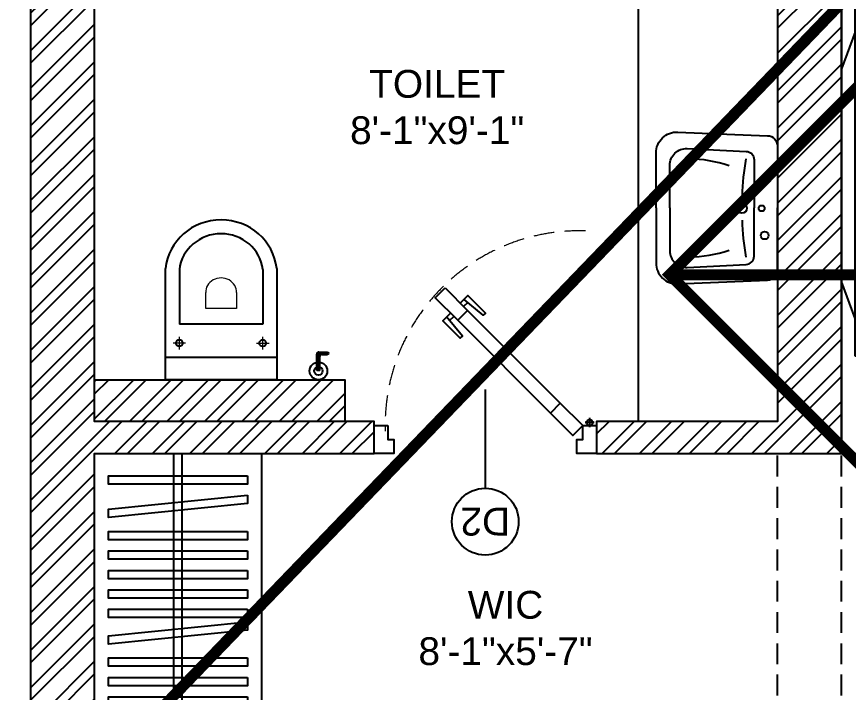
# Model space of a CAD drawing. Header units: millimetres. Extents: x 0 to 59560, y 0 to 21447.
# Drawn here: x 43573 to 46563, y 13514 to 15943 of the extents above; entities that cross this region are included whole.
import ezdxf
from ezdxf.enums import TextEntityAlignment as Align

# ---------------------------------------------------------------- set-up
doc = ezdxf.new("R2010")
doc.units = ezdxf.units.MM
doc.header["$LTSCALE"] = 150
doc.linetypes.add('DASHED', pattern=[0.75, 0.5, -0.25])
for name, color, linetype in [('ad-Door', 11, 'Continuous'), ('ad-Furniture', 8, 'Continuous'), ('ad-Ledge wall', 6, 'Continuous'), ('ad-Text', 7, 'Continuous'), ('ad-Text Main_Door&window Label', 7, 'Continuous'), ('ad-Toilet fixtures', 8, 'Continuous'), ('ad-Wall', 240, 'Continuous'), ('ad-Wall hatch', 8, 'Continuous')]:
    doc.layers.add(name, color=color, linetype=linetype)
doc.layers.add('ad-Primary Roof', color=5, linetype='Continuous', true_color=0x0000ff)
doc.layers.add('ad-Secondary Roof', color=6, linetype='Continuous', true_color=0xff00ff)
doc.styles.add('New Text Style', font='arial.ttf', dxfattribs={"height": 100})
doc.styles.get("Standard").update_dxf_attribs({"font": 'arial.ttf'})

# ---------------------------------------------------------------- blocks, each defined once
blk = doc.blocks.new('A$Cc8134665')
at = {"layer": 'ad-Furniture', "ltscale": 0.125}
for p, q in [((0, -999.5), (0, 1000.5)), ((50, 650.5), (50, -649.5)), ((100, 650.5), (50, 650.5)), ((100, 650.5), (100, -649.5)), ((50, 515.6), (0, 382)), ((0, 382), (0, -382)), ((50, -515.6), (0, -382)), ((100, -649.5), (50, -649.5))]:
    blk.add_line(p, q, dxfattribs=at)
blk.add_lwpolyline([(0, 1000.5), (300, 1000.5), (300, -999.5), (0, -999.5)], dxfattribs=at)
blk = doc.blocks.new('6 U T S R N_Typical Floor Plan$0$3BHK+_A$0$ad_Commode')
for p, q in [((399.7, 200), (0, 200)), ((0, 200), (0, -200)), ((81.7, -200), (81.7, 200)), ((396.5, 150), (199.8, 150)), ((199.8, 150), (199.8, -150)), ((396.5, -150), (199.8, -150)), ((0, -200), (399.7, -200))]:
    blk.add_line(p, q)
at = {"lineweight": 9}
for p, q in [((109.1, 150), (154.3, 150)), ((131.7, 127.4), (131.7, 172.6)), ((313.4, 55.1), (256.4, 55.1)), ((256.4, 55.1), (256.4, -55.1)), ((256.4, -55.1), (313.4, -55.1)), ((131.7, -127.4), (131.7, -172.6)), ((109.1, -150), (154.3, -150))]:
    blk.add_line(p, q, dxfattribs=at)
at = {"extrusion": (0, 0, -1)}
for centre, major_axis, ratio, start_param, end_param in [((379.8, 0), (0, 201), 0.969555, 0.102023, 3.039569), ((131.7, 150), (-8.69, 8.69), 1, 0.785398, 7.068583), ((379.9, 0), (0, 151), 0.959538, 0.1147, 3.026893), ((131.7, -150), (-8.69, -8.69), 1, 2.356194490171165, 8.639379797350752)]:
    blk.add_ellipse(centre, major_axis=major_axis, ratio=ratio, start_param=start_param, end_param=end_param, dxfattribs=at)
at = {"lineweight": 9, "extrusion": (0, 0, -1)}
blk.add_ellipse((316.7, 0), major_axis=(0, 55.2), ratio=0.889512, start_param=-0.06636, end_param=3.207953, dxfattribs=at)
blk = doc.blocks.new('Typical floor plan$0$239E All Floor Plans$0$ad_Faucet')
at = {"ltscale": 25}
h = blk.add_hatch(dxfattribs=at)
h.set_pattern_fill('ANSI31', color=256, style=0)
h.set_pattern_definition([(45, (608.51888, -980.84871), (-0.088388348, 0.088388348), [])])
h.paths.add_polyline_path([(1.79, 0.23, -0.101839), (1.84, 0, -0.082633), (1.8, -0.19), (2.48, -0.19, 0.038606), (2.49, 0, 0.047181), (2.47, 0.23)])
h.paths.add_polyline_path([(1.31, -0.19), (1.8, -0.19, 0.082633), (1.84, 0, 0.101839), (1.79, 0.23), (1.31, 0.23)])
h.paths.add_polyline_path([(2.47, 0.23, -0.047181), (2.49, 0, -0.038606), (2.48, -0.19), (3.3, -0.19, -0.414214), (3.59, -0.48), (3.59, -0.64), (3.59, -1.18, -0.836396), (3.92, -1.24), (3.92, -0.64), (3.92, -0.05, 0.414214), (3.63, 0.23)])
for p, q in [((1.31, -0.19), (1.31, 0.23)), ((1.31, 0.23), (3.63, 0.23)), ((1.31, -0.19), (3.3, -0.19)), ((3.59, -0.48), (3.59, -0.64)), ((3.59, -0.64), (3.59, -1.27)), ((3.92, -0.05), (3.92, -0.64)), ((3.92, -0.64), (3.92, -1.27))]:
    blk.add_line(p, q)
for centre, radius in [((1.25, 0), 1.25), ((1.25, 0), 0.591), ((3.75, -1.24), 0.173)]:
    blk.add_circle(centre, radius)
for centre in [(3.63, -0.05), (3.3, -0.48)]:
    blk.add_arc(centre, 0.288, 0, 90)
blk = doc.blocks.new('zw$F302')
at = {"layer": 'ad-Furniture'}
for points in [[(436.4, 0), (436.4, 198, 0.426121), (358.4, 272.8), (35.9, 259.8, 0.402405), (0, 222.4), (0, 0)], [(386.8, 0), (386.8, 153.8, 0.426121), (324.5, 213.7), (112.5, 203.2, 0.402405), (83.7, 173.3), (83.7, 0)], [(436.4, 0), (436.4, -198, -0.426121), (358.4, -272.8), (35.9, -259.8, -0.402405), (0, -222.4), (0, 0)], [(386.8, 0), (386.8, -153.8, -0.426121), (324.5, -213.7), (112.5, -203.2, -0.402405), (83.7, -173.3), (83.7, 0)]]:
    blk.add_lwpolyline(points, format="xyb", dxfattribs=at)
for centre, radius in [((46, 98.6), 14.1), ((56.6, 1.3), 10.6), ((127.4, 1.3), 17.7), ((46, -98.6), 14.1)]:
    blk.add_circle(centre, radius, dxfattribs=at)
for centre, radius, start, end in [((-831.2, 8.5), 959.2, 2.1045, 10.0784), ((322.6, -285.2), 461.6, 90.5074, 108.8514), ((-831.2, -8.5), 959.2, 349.9216, 357.8955), ((322.6, 285.2), 461.6, 251.1486, 269.4926)]:
    blk.add_arc(centre, radius, start, end, dxfattribs=at)
blk = doc.blocks.new('*U37')
for p, q in [((8.3, -111.1), (41.7, -111.1)), ((25, -127.8), (25, -94.4)), ((528.5, -478), (513.6, -492.9)), ((463.3, -543.1), (478.2, -528.2))]:
    blk.add_line(p, q)
for points in [[(50, -100), (0, -100), (0, 0), (71.4, 0), (71.4, -35.7), (71.4, -50), (50, -50)], [(750, -100), (750, -50), (728.6, -50), (728.6, -35.7), (728.6, 0), (800, 0), (800, -100)], [(50, -100), (130.8, -180.8), (166.2, -145.5), (85.4, -64.6)], [(130.8, -180.8), (464.2, -514.2), (499.5, -478.8), (166.2, -145.5)], [(545, -595), (464.2, -514.2), (499.5, -478.8), (580.3, -559.6)]]:
    blk.add_lwpolyline(points, close=True)
for points in [[(525.4, -504.7), (552.8, -477.2), (490, -414.3), (482.2, -422.2), (539.2, -490.8)], [(490, -540), (462.5, -567.5), (399.7, -504.7), (407.6, -496.8), (476.2, -553.8)]]:
    blk.add_lwpolyline(points)
blk.add_circle((25, -111.1), 11.1)
at = {"color": 8, "linetype": 'DASHED', "lineweight": 0}
blk.add_arc((62.1, -102.1), 698.3, 268.1881, 1.8119, dxfattribs=at)
at = {"layer": 'ad-Text Main_Door&window Label'}
blk.add_line((400, 125), (400, -230), dxfattribs=at)
blk.add_circle((400.3, 245), 120, dxfattribs=at)
at = {"layer": 'ad-Text Main_Door&window Label', "style": 'New Text Style'}
blk.add_attdef('D1', text='', height=100, dxfattribs=at).set_placement((400.3, 245), align=Align.MIDDLE_CENTER)
blk = doc.blocks.new('zw$15F0')
at = {"layer": 'ad-Wall hatch', "transparency": 33554610}
h = blk.add_hatch(dxfattribs=at)
h.set_pattern_fill('ANSI32', color=256, scale=10, angle=180)
h.set_pattern_definition([(225, (-2455, 1820), (67.352, -67.352), []), (225, (-2499.9, 1820), (67.352, -67.352), [])])
h.paths.add_polyline_path([(-1555, 1820), (-2455, 1820), (-2455, 1970), (-1555, 1970)])
at = {"layer": 'ad-Ledge wall'}
blk.add_lwpolyline([(-1555, 1820), (-2455, 1820), (-2455, 1970), (-1555, 1970)], close=True, dxfattribs=at)
at = {"layer": 'ad-Toilet fixtures'}
blk.add_lwpolyline([(-500, 1820), (-500, 3355)], dxfattribs=at)
at = {"layer": 'ad-Door', "ltscale": 5, "rotation": 180}
blk.add_blockref('*U37', (-650, 1705), dxfattribs=at).add_auto_attribs({'D1': 'D2'})
at = {"layer": 'ad-Toilet fixtures', "rotation": 180}
blk.add_blockref('zw$F302', (0, 2587.5), dxfattribs=at)
at = {"layer": 'ad-Toilet fixtures', "xscale": -1, "rotation": 270}
blk.add_blockref('6 U T S R N_Typical Floor Plan$0$3BHK+_A$0$ad_Commode', (-2000, 1970), dxfattribs=at)
at = {"layer": 'ad-Toilet fixtures', "xscale": 25.39999999990691, "yscale": 25.39999999990691, "zscale": 25.39999999990691, "rotation": 89.99999999999999}
blk.add_blockref('Typical floor plan$0$239E All Floor Plans$0$ad_Faucet', (-1650, 1970), dxfattribs=at)
blk = doc.blocks.new('zw$A376')
at = {"layer": 'ad-Furniture'}
for p, q in [((-315, 315), (-315, 1705)), ((-285, 285), (-285, 1705)), ((-315, 315), (-2455, 315)), ((-285, 285), (-2455, 285))]:
    blk.add_line(p, q, dxfattribs=at)
for points in [[(0, 1705), (-600, 1705), (-600, 600), (-2455, 600), (-2455, 0), (0, 0)], [(-550, 1625), (-550, 1595), (-50, 1595), (-50, 1625)], [(-550, 1555), (-550, 1525), (-50, 1475), (-50, 1505)], [(-550, 1425), (-550, 1395), (-50, 1395), (-50, 1425)], [(-550, 1355), (-550, 1325), (-50, 1325), (-50, 1355)], [(-550, 1285), (-550, 1255), (-50, 1255), (-50, 1285)], [(-550, 1215), (-550, 1185), (-50, 1185), (-50, 1215)], [(-550, 1145), (-550, 1115), (-50, 1115), (-50, 1145)], [(-550, 1100), (-550, 1070), (-50, 1020), (-50, 1050)], [(-550, 970), (-550, 940), (-50, 940), (-50, 970)], [(-550, 900), (-550, 870), (-50, 870), (-50, 900)], [(-550, 830), (-550, 800), (-50, 800), (-50, 830)], [(-550, 785), (-550, 755), (-50, 705), (-50, 735)], [(-550, 655), (-550, 625), (-50, 625), (-50, 655)], [(-550, 585), (-550, 555), (-50, 555), (-50, 585)], [(-2410, 50), (-2380, 50), (-2380, 550), (-2410, 550)], [(-2355, 50), (-2325, 50), (-2325, 550), (-2355, 550)], [(-2285, 50), (-2255, 50), (-2255, 550), (-2285, 550)], [(-2215, 50), (-2185, 50), (-2185, 550), (-2215, 550)], [(-2170, 50), (-2140, 50), (-2090, 550), (-2120, 550)], [(-2040, 50), (-2010, 50), (-2010, 550), (-2040, 550)], [(-1970, 50), (-1940, 50), (-1940, 550), (-1970, 550)], [(-1900, 50), (-1870, 50), (-1870, 550), (-1900, 550)], [(-1855, 50), (-1825, 50), (-1775, 550), (-1805, 550)], [(-1725, 50), (-1695, 50), (-1695, 550), (-1725, 550)], [(-1655, 50), (-1625, 50), (-1625, 550), (-1655, 550)], [(-1585, 50), (-1555, 50), (-1555, 550), (-1585, 550)], [(-1540, 50), (-1510, 50), (-1460, 550), (-1490, 550)], [(-1410, 50), (-1380, 50), (-1380, 550), (-1410, 550)], [(-1340, 50), (-1310, 50), (-1310, 550), (-1340, 550)], [(-1270, 50), (-1240, 50), (-1240, 550), (-1270, 550)], [(-1197.7, 50), (-1167.7, 50), (-1167.7, 550), (-1197.7, 550)], [(-1152.7, 50), (-1122.7, 50), (-1072.7, 550), (-1102.7, 550)], [(-1022.7, 50), (-992.7, 50), (-992.7, 550), (-1022.7, 550)], [(-952.7, 50), (-922.7, 50), (-922.7, 550), (-952.7, 550)], [(-882.7, 50), (-852.7, 50), (-852.7, 550), (-882.7, 550)], [(-810.5, 50), (-780.5, 50), (-780.5, 550), (-810.5, 550)], [(-765.5, 50), (-735.5, 50), (-685.5, 550), (-715.5, 550)]]:
    blk.add_lwpolyline(points, close=True, dxfattribs=at)
blk = doc.blocks.new('zw$BA31')
at = {"layer": 'ad-Primary Roof', "linetype": 'DASHED', "ltscale": 2, "const_width": 40}
blk.add_lwpolyline([(-15525, 1015), (-8660, -5950), (-1945, 1015)], dxfattribs=at)
at = {"layer": 'ad-Secondary Roof', "linetype": 'DASHED', "ltscale": 2, "const_width": 40}
for points in [[(-1945, 565), (-5007.1, -2497.5), (-1945, -5560)], [(-5007.1, -2497.5), (-220.6, -2497.5)]]:
    blk.add_lwpolyline(points, dxfattribs=at)

msp = doc.modelspace()

# ---------------------------------------------------------------- hatches: boundary and pattern name
at = {"layer": 'ad-Wall hatch'}
h = msp.add_hatch(dxfattribs=at)
h.set_pattern_fill('ANSI32', color=256, scale=10)
h.set_pattern_definition([(45, (32602.6, 3722.27), (-67.35192, 67.35192), []), (45, (32647.5, 3722.27), (-67.35192, 67.35192), [])])
h.paths.add_polyline_path([(46792.6, 8252.3), (46792.6, 8582.3), (37537.6, 8582.3), (37537.6, 8352.3), (37637.6, 8352.3), (37637.6, 7652.3), (37752.6, 7652.3), (37752.6, 8352.3), (40952.6, 8352.3), (40952.6, 6852.3), (39452.6, 6852.3), (39452.6, 6737.3), (40952.6, 6737.3), (40952.6, 3952.3), (37752.6, 3952.3), (37752.6, 6737.3), (38652.6, 6737.3), (38652.6, 6852.3), (37637.6, 6852.3), (37637.6, 3952.3), (32982.6, 3952.3), (32982.6, 8352.3), (36637.6, 8352.3), (36637.6, 8582.3), (36232.6, 8582.3), (36232.6, 12782.3), (32982.6, 12782.3), (32982.6, 12927.3), (32752.6, 12927.3), (32752.6, 12552.3), (36002.6, 12552.3), (36002.6, 8582.3), (32752.6, 8582.3), (32752.6, 3722.3), (41182.6, 3722.3), (41182.6, 8352.3), (46562.6, 8352.3), (46562.6, 8252.3)])
h.paths.add_polyline_path([(46562.6, 7402.3), (46562.6, 3722.3), (47492.6, 3722.3), (47492.6, 3952.3), (46792.6, 3952.3), (46792.6, 7402.3)])
h.paths.add_polyline_path([(48152.6, 12552.3), (48152.6, 8352.3), (50697.6, 8352.3), (50697.6, 3952.3), (48342.6, 3952.3), (48342.6, 3722.3), (50927.6, 3722.3), (50927.6, 8582.3), (48382.6, 8582.3), (48382.6, 12552.3), (50927.6, 12552.3), (50927.6, 17477.3), (32752.6, 17477.3), (32752.6, 14127.3), (32982.6, 14127.3), (32982.6, 17247.3), (38052.6, 17247.3), (38052.6, 12552.3), (40292.6, 12552.3), (40292.6, 12782.3), (40192.6, 12782.3), (40192.6, 13632.3), (40077.6, 13632.3), (40077.6, 12782.3), (38282.6, 12782.3), (38282.6, 17247.3), (40077.6, 17247.3), (40077.6, 14397.3), (40192.6, 14397.3), (40192.6, 17247.3), (43622.6, 17247.3), (43622.6, 12782.3), (41192.6, 12782.3), (41192.6, 12552.3), (46952.6, 12552.3), (46952.6, 12782.3), (46537.6, 12782.3), (46537.6, 13277.3), (46307.6, 13277.3), (46307.6, 12667.3), (43852.6, 12667.3), (43852.6, 14372.3), (44857.6, 14372.3), (44857.6, 14487.3), (43852.6, 14487.3), (43852.6, 17247.3), (46307.6, 17247.3), (46307.6, 14487.3), (45657.6, 14487.3), (45657.6, 14372.3), (46537.6, 14372.3), (46537.6, 17247.3), (50697.6, 17247.3), (50697.6, 12782.3), (47852.6, 12782.3), (47852.6, 12552.3)])

# ---------------------------------------------------------------- linework, layer by layer
at = {"layer": 'ad-Furniture', "linetype": 'DASHED'}
msp.add_lwpolyline([(46537.6, 13277.3), (46537.6, 14372.3)], dxfattribs=at)

# ---------------------------------------------------------------- block references
at = {"layer": 'ad-Furniture', "xscale": -1, "rotation": 180}
msp.add_blockref('A$Cc8134665', (46537.6, 15372.7), dxfattribs=at)

# ---------------------------------------------------------------- texts
at = {"layer": 'ad-Text', "insert": (45330.1, 13744.4), "char_height": 100, "width": 710.579, "attachment_point": 5}
msp.add_mtext('\\pxt25;WIC\\P8\'-1"x5\'-7"', dxfattribs=at)

# ---------------------------------------------------------------- next in the draw order: block references
at = {"rotation": 360}
msp.add_blockref('zw$15F0', (46307.6, 12667.3), dxfattribs=at)

# ---------------------------------------------------------------- next in the draw order: linework, layer by layer
at = {"layer": 'ad-Furniture', "linetype": 'DASHED'}
msp.add_lwpolyline([(46307.6, 13277.3), (46307.6, 14372.3)], dxfattribs=at)
at = {"layer": 'ad-Wall'}
for points in [[(50927.6, 17477.3), (32752.6, 17477.3), (32752.6, 14127.3), (32982.6, 14127.3), (32982.6, 17247.3), (38052.6, 17247.3), (38052.6, 12552.3), (40292.6, 12552.3), (40292.6, 12782.3), (40192.6, 12782.3), (40192.6, 13632.3), (40077.6, 13632.3), (40077.6, 12782.3), (38282.6, 12782.3), (38282.6, 17247.3), (40077.6, 17247.3), (40077.6, 14397.3), (40192.6, 14397.3), (40192.6, 17247.3), (43622.6, 17247.3), (43622.6, 12782.3), (41192.6, 12782.3), (41192.6, 12552.3), (46952.6, 12552.3)], [(46952.6, 12782.3), (46537.6, 12782.3), (46537.6, 13277.3), (46307.6, 13277.3), (46307.6, 12667.3), (43852.6, 12667.3), (43852.6, 14372.3), (44857.6, 14372.3), (44857.6, 14487.3), (43852.6, 14487.3), (43852.6, 17247.3), (46307.6, 17247.3), (46307.6, 14487.3), (45657.6, 14487.3), (45657.6, 14372.3), (46537.6, 14372.3), (46537.6, 17247.3), (50697.6, 17247.3)]]:
    msp.add_lwpolyline(points, dxfattribs=at)

# ---------------------------------------------------------------- next in the draw order: block references
msp.add_blockref('zw$BA31', (50927.6, 17512.3))
at = {"xscale": -1}
msp.add_blockref('zw$A376', (43852.6, 12667.3), dxfattribs=at)

# ---------------------------------------------------------------- next in the draw order: texts
at = {"layer": 'ad-Text', "insert": (45084.3, 15616.9), "char_height": 100, "width": 863.438, "attachment_point": 5}
msp.add_mtext('\\pxt25;TOILET\\P8\'-1"x9\'-1"', dxfattribs=at)

doc.saveas('drawing.dxf')
